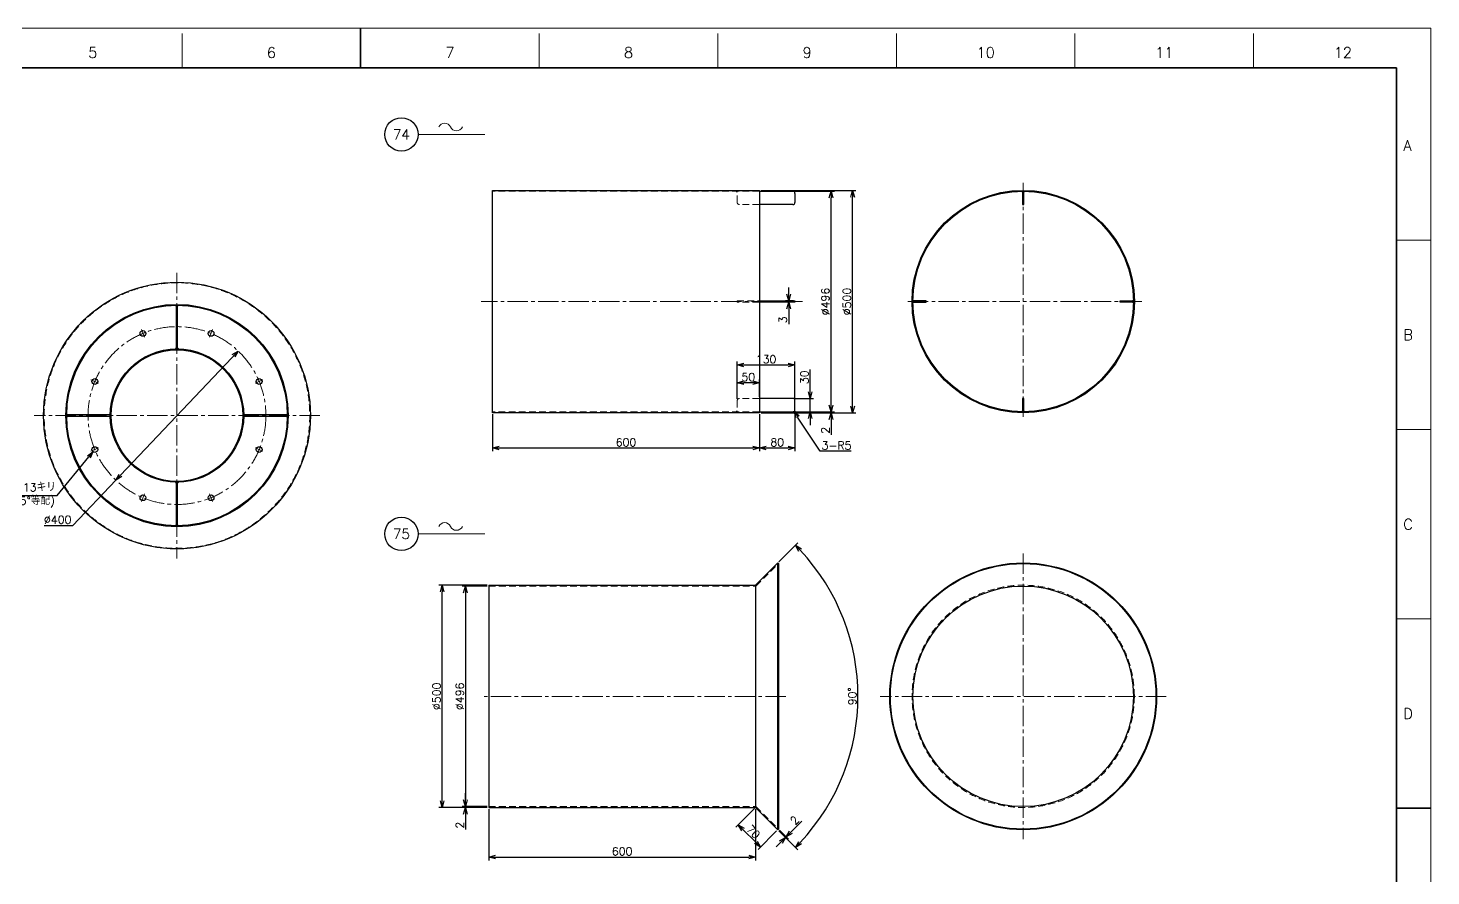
# Model space of a CAD drawing. Header units: millimetres. Extents: x 0 to 4969, y -29 to 3498.
# Drawn here: x 1814 to 4969, y 1590 to 3498 of the extents above; entities that cross this region are included whole.
import ezdxf
from ezdxf.entities.mleader import LeaderData, LeaderLine
from ezdxf.enums import TextEntityAlignment as Align
from ezdxf.math import Vec2, Vec3

# ---------------------------------------------------------------- set-up
doc = ezdxf.new("R2010")
doc.units = ezdxf.units.MM
doc.header["$LTSCALE"] = 2.4
doc.header["$PDMODE"] = 99
doc.header["$PDSIZE"] = 1
doc.linetypes.add('CENTER2', pattern=[28.575, 19.05, -3.175, 3.175, -3.175])
doc.linetypes.add('HIDDEN', pattern=[9.525, 6.35, -3.175])
for name, color, linetype, lineweight in [('04_HIDDEN', 2, 'HIDDEN', 13), ('05_CENTER', 4, 'CENTER2', 13), ('08_DIM', 3, 'Continuous', 13), ('90_FRAME', 5, 'Continuous', 35)]:
    doc.layers.add(name, color=color, linetype=linetype, lineweight=lineweight)
doc.layers.add('91_BLANK', color=5, linetype='Continuous', lineweight=0, plot=False)
doc.styles.add('KSS_TXT', font='txt.shx', dxfattribs={"bigfont": 'extfont2.shx'})
doc.styles.get("Standard").update_dxf_attribs({"font": 'txt.shx', "bigfont": 'extfont2.shx'})
doc.dimstyles.new('KSS_DIM', dxfattribs={"dimscale": 6, "dimtxt": 3, "dimasz": 2.5, "dimexe": 1.25, "dimexo": 0.625, "dimtad": 1, "dimdsep": 46, "dimtxsty": 'KSS_TXT', "dimblk": 'OPEN30', "dimcen": 0, "dimazin": 2, "dimtfac": 0.75, "dimtmove": 0, "dimatfit": 3, "dimldrblk": 'OPEN30', "dimfxl": 1.25, "dimtolj": 1, "dimarcsym": 0})
doc.dimstyles.new('KSS_DIM$3', dxfattribs={"dimscale": 6, "dimtxt": 3, "dimasz": 2.5, "dimexe": 1.25, "dimexo": 0.625, "dimtad": 1, "dimtih": 1, "dimtoh": 1, "dimdsep": 46, "dimtxsty": 'KSS_TXT', "dimblk": 'OPEN30', "dimcen": 0, "dimazin": 2, "dimtfac": 0.75, "dimtofl": 0, "dimtmove": 0, "dimatfit": 3, "dimldrblk": 'OPEN30', "dimfxl": 1.25, "dimtolj": 1, "dimarcsym": 0})
doc.dimstyles.new('KSS_DIM$4', dxfattribs={"dimscale": 6, "dimtxt": 3, "dimasz": 2.5, "dimexe": 1.25, "dimexo": 0.625, "dimtad": 1, "dimtih": 1, "dimtoh": 1, "dimdsep": 46, "dimtxsty": 'KSS_TXT', "dimblk": 'OPEN30', "dimcen": 0, "dimse1": 1, "dimazin": 2, "dimtfac": 0.75, "dimtofl": 0, "dimtmove": 0, "dimatfit": 3, "dimldrblk": 'OPEN30', "dimfxl": 1.25, "dimtolj": 1, "dimarcsym": 0})

# ---------------------------------------------------------------- blocks, each defined once
blk = doc.blocks.new('AM_BALLOON1')
at = {"transparency": 16777216}
blk.add_circle((0, 0), 5, dxfattribs=at)
blk.add_attdef('B_NUMBER', text='', height=3, dxfattribs=at).set_placement((0, 0), align=Align.MIDDLE_CENTER)
blk = doc.blocks.new('_OPEN')
at = {"color": 0, "linetype": 'ByBlock'}
for p, q in [((-1, 0.17), (0, 0)), ((0, 0), (-1, -0.17)), ((0, 0), (-1, 0))]:
    blk.add_line(p, q, dxfattribs=at)
blk = doc.blocks.new('p1ba05')
for centre, start, end in [((-2.95, 0.29), 24.2276, 155.5758), ((0, 1.62), 204.2276, 335.5758)]:
    blk.add_arc(centre, 1.62, start, end)
blk = doc.blocks.new('_Open30')
at = {"color": 0, "linetype": 'ByBlock', "lineweight": -2}
for p, q in [((-1, 0.27), (0, 0)), ((0, 0), (-1, -0.27)), ((0, 0), (-1, 0))]:
    blk.add_line(p, q, dxfattribs=at)
blk = doc.blocks.new('*D205')
at = {"layer": '08_DIM', "color": 0, "lineweight": -2, "transparency": 16777216}
for p, q in [((2286.8, 2771.1), (2021.9, 2491.7)), ((1915.1, 2378.9), (2011.6, 2480.8)), ((1850.6, 2378.9), (1915.1, 2378.9))]:
    blk.add_line(p, q, dxfattribs=at)
at = {"layer": 'Defpoints', "color": 0, "transparency": 16777216}
for p in [(2286.8, 2771.1), (2011.6, 2480.8)]:
    blk.add_point(p, dxfattribs=at)
at = {"layer": '08_DIM', "color": 0, "lineweight": -2, "transparency": 16777216, "xscale": 15, "yscale": 15, "zscale": 15}
for p, rotation in [((2286.8, 2771.1), 46.53706832632982), ((2011.6, 2480.8), 226.5370683263298)]:
    blk.add_blockref('_Open30', p, dxfattribs=dict(at, rotation=rotation))
at = {"layer": '08_DIM', "color": 0, "transparency": 16777216, "insert": (1880.9, 2391.7), "char_height": 18, "attachment_point": 5, "style": 'KSS_TXT'}
blk.add_mtext('\\A1;%%C400', dxfattribs=at)
blk = doc.blocks.new('*D208')
at = {"layer": '08_DIM', "color": 0, "lineweight": -2, "transparency": 16777216}
for p, q in [((3573.1, 2679.4), (3573.1, 2729.7)), ((3537.8, 2664.4), (3580.6, 2664.4)), ((3573.1, 2634.4), (3573.1, 2664.4)), ((3537.8, 2634.4), (3580.6, 2634.4)), ((3573.1, 2619.4), (3573.1, 2604.4))]:
    blk.add_line(p, q, dxfattribs=at)
at = {"layer": 'Defpoints', "color": 0, "transparency": 16777216}
for p in [(3534, 2664.4), (3573.1, 2664.4), (3534, 2634.4)]:
    blk.add_point(p, dxfattribs=at)
at = {"layer": '08_DIM', "color": 0, "lineweight": -2, "transparency": 16777216, "xscale": 15, "yscale": 15, "zscale": 15}
for p, rotation in [((3573.1, 2664.4), 270), ((3573.1, 2634.4), 90)]:
    blk.add_blockref('_Open30', p, dxfattribs=dict(at, rotation=rotation))
at = {"layer": '08_DIM', "color": 0, "transparency": 16777216, "insert": (3560.3, 2712.1), "char_height": 18, "attachment_point": 5, "rotation": 90, "style": 'KSS_TXT'}
blk.add_mtext('\\A1;30', dxfattribs=at)
blk = doc.blocks.new('*D209')
at = {"layer": '08_DIM', "color": 0, "lineweight": -2, "transparency": 16777216}
for p, q in [((3409, 2663.2), (3409, 2707.3)), ((3444, 2699.8), (3424, 2699.8)), ((3459, 2668.2), (3459, 2707.3))]:
    blk.add_line(p, q, dxfattribs=at)
at = {"layer": 'Defpoints', "color": 0, "transparency": 16777216}
for p in [(3409, 2699.8), (3409, 2659.4), (3459, 2664.4)]:
    blk.add_point(p, dxfattribs=at)
at = {"layer": '08_DIM', "color": 0, "lineweight": -2, "transparency": 16777216, "xscale": 15, "yscale": 15, "zscale": 15, "rotation": 180}
blk.add_blockref('_Open30', (3409, 2699.8), dxfattribs=at)
at = {"layer": '08_DIM', "color": 0, "lineweight": -2, "transparency": 16777216, "xscale": 15, "yscale": 15, "zscale": 15}
blk.add_blockref('_Open30', (3459, 2699.8), dxfattribs=at)
at = {"layer": '08_DIM', "color": 0, "transparency": 16777216, "insert": (3434, 2712.5), "char_height": 18, "attachment_point": 5, "style": 'KSS_TXT'}
blk.add_mtext('\\A1;50', dxfattribs=at)
blk = doc.blocks.new('*D210')
at = {"layer": '08_DIM', "color": 0, "lineweight": -2, "transparency": 16777216}
for p, q in [((3409, 2663.2), (3409, 2747.3)), ((3539, 2663.2), (3539, 2747.3)), ((3424, 2739.8), (3524, 2739.8))]:
    blk.add_line(p, q, dxfattribs=at)
at = {"layer": 'Defpoints', "color": 0, "transparency": 16777216}
for p in [(3539, 2739.8), (3409, 2659.4), (3539, 2659.4)]:
    blk.add_point(p, dxfattribs=at)
at = {"layer": '08_DIM', "color": 0, "lineweight": -2, "transparency": 16777216, "xscale": 15, "yscale": 15, "zscale": 15, "rotation": 180}
blk.add_blockref('_Open30', (3409, 2739.8), dxfattribs=at)
at = {"layer": '08_DIM', "color": 0, "lineweight": -2, "transparency": 16777216, "xscale": 15, "yscale": 15, "zscale": 15}
blk.add_blockref('_Open30', (3539, 2739.8), dxfattribs=at)
at = {"layer": '08_DIM', "color": 0, "transparency": 16777216, "insert": (3474, 2752.5), "char_height": 18, "attachment_point": 5, "style": 'KSS_TXT'}
blk.add_mtext('\\A1;130', dxfattribs=at)
blk = doc.blocks.new('*D211')
at = {"layer": '08_DIM', "color": 0, "lineweight": -2, "transparency": 16777216}
for p, q in [((3620, 2649.4), (3620, 2664.4)), ((3462.8, 2632.4), (3627.5, 2632.4)), ((3537.8, 2634.4), (3627.5, 2634.4)), ((3620, 2634.4), (3620, 2632.4)), ((3620, 2617.4), (3620, 2582.9))]:
    blk.add_line(p, q, dxfattribs=at)
at = {"layer": 'Defpoints', "color": 0, "transparency": 16777216}
for p in [(3459, 2632.4), (3534, 2634.4), (3620, 2632.4)]:
    blk.add_point(p, dxfattribs=at)
at = {"layer": '08_DIM', "color": 0, "lineweight": -2, "transparency": 16777216, "xscale": 15, "yscale": 15, "zscale": 15}
for p, rotation in [((3620, 2634.4), 270), ((3620, 2632.4), 90)]:
    blk.add_blockref('_Open30', p, dxfattribs=dict(at, rotation=rotation))
at = {"layer": '08_DIM', "color": 0, "transparency": 16777216, "insert": (3607.3, 2592.7), "char_height": 18, "attachment_point": 5, "rotation": 90, "style": 'KSS_TXT'}
blk.add_mtext('\\A1;2', dxfattribs=at)
blk = doc.blocks.new('*D212')
at = {"layer": '08_DIM', "color": 0, "lineweight": -2, "transparency": 16777216}
for p, q in [((3462.8, 3132.4), (3676, 3132.4)), ((3668.5, 2647.4), (3668.5, 3117.4)), ((3462.8, 2632.4), (3676, 2632.4))]:
    blk.add_line(p, q, dxfattribs=at)
at = {"layer": 'Defpoints', "color": 0, "transparency": 16777216}
for p in [(3459, 3132.4), (3668.5, 3132.4), (3459, 2632.4)]:
    blk.add_point(p, dxfattribs=at)
at = {"layer": '08_DIM', "color": 0, "lineweight": -2, "transparency": 16777216, "xscale": 15, "yscale": 15, "zscale": 15}
for p, rotation in [((3668.5, 3132.4), 90), ((3668.5, 2632.4), 270)]:
    blk.add_blockref('_Open30', p, dxfattribs=dict(at, rotation=rotation))
at = {"layer": '08_DIM', "color": 0, "transparency": 16777216, "insert": (3655.7, 2882.4), "char_height": 18, "attachment_point": 5, "rotation": 90, "style": 'KSS_TXT'}
blk.add_mtext('\\A1;\\A1;%%c500', dxfattribs=at)
blk = doc.blocks.new('*D213')
at = {"layer": '08_DIM', "color": 0, "lineweight": -2, "transparency": 16777216}
for p, q in [((3537.8, 3130.4), (3627.5, 3130.4)), ((3620, 2649.4), (3620, 3115.4)), ((3537.8, 2634.4), (3627.5, 2634.4))]:
    blk.add_line(p, q, dxfattribs=at)
at = {"layer": 'Defpoints', "color": 0, "transparency": 16777216}
for p in [(3534, 3130.4), (3620, 3130.4), (3534, 2634.4)]:
    blk.add_point(p, dxfattribs=at)
at = {"layer": '08_DIM', "color": 0, "lineweight": -2, "transparency": 16777216, "xscale": 15, "yscale": 15, "zscale": 15}
for p, rotation in [((3620, 3130.4), 90), ((3620, 2634.4), 270)]:
    blk.add_blockref('_Open30', p, dxfattribs=dict(at, rotation=rotation))
at = {"layer": '08_DIM', "color": 0, "transparency": 16777216, "insert": (3607.3, 2882.4), "char_height": 18, "attachment_point": 5, "rotation": 90, "style": 'KSS_TXT'}
blk.add_mtext('\\A1;\\A1;%%c496', dxfattribs=at)
blk = doc.blocks.new('*D214')
at = {"layer": '08_DIM', "color": 0, "lineweight": -2, "transparency": 16777216}
for p, q in [((2859, 2628.7), (2859, 2545.5)), ((3459, 2628.7), (3459, 2545.5)), ((2874, 2553), (3444, 2553))]:
    blk.add_line(p, q, dxfattribs=at)
at = {"layer": 'Defpoints', "color": 0, "transparency": 16777216}
for p in [(2859, 2632.4), (3459, 2632.4), (3459, 2553)]:
    blk.add_point(p, dxfattribs=at)
at = {"layer": '08_DIM', "color": 0, "lineweight": -2, "transparency": 16777216, "xscale": 15, "yscale": 15, "zscale": 15, "rotation": 180}
blk.add_blockref('_Open30', (2859, 2553), dxfattribs=at)
at = {"layer": '08_DIM', "color": 0, "lineweight": -2, "transparency": 16777216, "xscale": 15, "yscale": 15, "zscale": 15}
blk.add_blockref('_Open30', (3459, 2553), dxfattribs=at)
at = {"layer": '08_DIM', "color": 0, "transparency": 16777216, "insert": (3159, 2565.7), "char_height": 18, "attachment_point": 5, "style": 'KSS_TXT'}
blk.add_mtext('\\A1;600', dxfattribs=at)
blk = doc.blocks.new('*D215')
at = {"layer": '08_DIM', "color": 0, "lineweight": -2, "transparency": 16777216}
for p, q in [((3459, 2628.7), (3459, 2545.5)), ((3539, 2635.7), (3539, 2545.5)), ((3474, 2553), (3524, 2553))]:
    blk.add_line(p, q, dxfattribs=at)
at = {"layer": 'Defpoints', "color": 0, "transparency": 16777216}
for p in [(3459, 2632.4), (3539, 2639.4), (3539, 2553)]:
    blk.add_point(p, dxfattribs=at)
at = {"layer": '08_DIM', "color": 0, "lineweight": -2, "transparency": 16777216, "xscale": 15, "yscale": 15, "zscale": 15, "rotation": 180}
blk.add_blockref('_Open30', (3459, 2553), dxfattribs=at)
at = {"layer": '08_DIM', "color": 0, "lineweight": -2, "transparency": 16777216, "xscale": 15, "yscale": 15, "zscale": 15}
blk.add_blockref('_Open30', (3539, 2553), dxfattribs=at)
at = {"layer": '08_DIM', "color": 0, "transparency": 16777216, "insert": (3499, 2565.7), "char_height": 18, "attachment_point": 5, "style": 'KSS_TXT'}
blk.add_mtext('\\A1;80', dxfattribs=at)
blk = doc.blocks.new('*D216')
at = {"layer": '08_DIM', "color": 0, "lineweight": -2, "transparency": 16777216}
for p, q in [((3524.8, 2898.9), (3524.8, 2913.9)), ((3535.3, 2883.9), (3517.3, 2883.9)), ((3535.3, 2880.9), (3517.3, 2880.9)), ((3524.8, 2883.9), (3524.8, 2880.9)), ((3524.8, 2865.9), (3524.8, 2831.4))]:
    blk.add_line(p, q, dxfattribs=at)
at = {"layer": 'Defpoints', "color": 0, "transparency": 16777216}
for p in [(3524.8, 2880.9), (3539, 2883.9), (3539, 2880.9)]:
    blk.add_point(p, dxfattribs=at)
at = {"layer": '08_DIM', "color": 0, "lineweight": -2, "transparency": 16777216, "xscale": 15, "yscale": 15, "zscale": 15}
for p, rotation in [((3524.8, 2883.9), 270), ((3524.8, 2880.9), 90)]:
    blk.add_blockref('_Open30', p, dxfattribs=dict(at, rotation=rotation))
at = {"layer": '08_DIM', "color": 0, "transparency": 16777216, "insert": (3512, 2841.2), "char_height": 18, "attachment_point": 5, "rotation": 90, "style": 'KSS_TXT'}
blk.add_mtext('\\A1;3', dxfattribs=at)
blk = doc.blocks.new('*D217')
at = {"layer": '08_DIM', "color": 0, "lineweight": -2, "transparency": 16777216}
for p, q in [((2850.3, 1740.7), (2850.3, 1625.4)), ((3450.3, 1740.7), (3450.3, 1625.4)), ((2865.3, 1632.9), (3435.3, 1632.9))]:
    blk.add_line(p, q, dxfattribs=at)
at = {"layer": 'Defpoints', "color": 0, "transparency": 16777216}
for p in [(2850.3, 1744.4), (3450.3, 1744.4), (3450.3, 1632.9)]:
    blk.add_point(p, dxfattribs=at)
at = {"layer": '08_DIM', "color": 0, "lineweight": -2, "transparency": 16777216, "xscale": 15, "yscale": 15, "zscale": 15, "rotation": 180}
blk.add_blockref('_Open30', (2850.3, 1632.9), dxfattribs=at)
at = {"layer": '08_DIM', "color": 0, "lineweight": -2, "transparency": 16777216, "xscale": 15, "yscale": 15, "zscale": 15}
blk.add_blockref('_Open30', (3450.3, 1632.9), dxfattribs=at)
at = {"layer": '08_DIM', "color": 0, "transparency": 16777216, "insert": (3150.3, 1645.7), "char_height": 18, "attachment_point": 5, "style": 'KSS_TXT'}
blk.add_mtext('\\A1;600', dxfattribs=at)
blk = doc.blocks.new('*D218')
at = {"layer": '08_DIM', "color": 0, "lineweight": -2, "transparency": 16777216}
for p, q in [((2846.6, 2242.4), (2790.4, 2242.4)), ((2797.9, 2227.4), (2797.9, 1761.4)), ((2846.6, 1746.4), (2790.4, 1746.4))]:
    blk.add_line(p, q, dxfattribs=at)
at = {"layer": 'Defpoints', "color": 0, "transparency": 16777216}
for p in [(2850.3, 2242.4), (2797.9, 1746.4), (2850.3, 1746.4)]:
    blk.add_point(p, dxfattribs=at)
at = {"layer": '08_DIM', "color": 0, "lineweight": -2, "transparency": 16777216, "xscale": 15, "yscale": 15, "zscale": 15}
for p, rotation in [((2797.9, 2242.4), 90), ((2797.9, 1746.4), 270)]:
    blk.add_blockref('_Open30', p, dxfattribs=dict(at, rotation=rotation))
at = {"layer": '08_DIM', "color": 0, "transparency": 16777216, "insert": (2785.2, 1994.4), "char_height": 18, "attachment_point": 5, "rotation": 90, "style": 'KSS_TXT'}
blk.add_mtext('\\A1;\\A1;%%c496', dxfattribs=at)
blk = doc.blocks.new('*D219')
at = {"layer": '08_DIM', "color": 0, "lineweight": -2, "transparency": 16777216}
for p, q in [((2846.6, 2244.4), (2738.1, 2244.4)), ((2745.6, 1759.4), (2745.6, 2229.4)), ((2846.6, 1744.4), (2738.1, 1744.4))]:
    blk.add_line(p, q, dxfattribs=at)
at = {"layer": 'Defpoints', "color": 0, "transparency": 16777216}
for p in [(2745.6, 2244.4), (2850.3, 2244.4), (2850.3, 1744.4)]:
    blk.add_point(p, dxfattribs=at)
at = {"layer": '08_DIM', "color": 0, "lineweight": -2, "transparency": 16777216, "xscale": 15, "yscale": 15, "zscale": 15}
for p, rotation in [((2745.6, 2244.4), 90), ((2745.6, 1744.4), 270)]:
    blk.add_blockref('_Open30', p, dxfattribs=dict(at, rotation=rotation))
at = {"layer": '08_DIM', "color": 0, "transparency": 16777216, "insert": (2732.9, 1994.4), "char_height": 18, "attachment_point": 5, "rotation": 90, "style": 'KSS_TXT'}
blk.add_mtext('\\A1;\\A1;%%c500', dxfattribs=at)
blk = doc.blocks.new('*D220')
at = {"layer": '08_DIM', "color": 0, "lineweight": -2, "transparency": 16777216}
for p, q in [((2797.9, 1761.4), (2797.9, 1776.4)), ((2846.6, 1746.4), (2790.4, 1746.4)), ((2846.6, 1744.4), (2790.4, 1744.4)), ((2797.9, 1746.4), (2797.9, 1744.4)), ((2797.9, 1729.4), (2797.9, 1694.9))]:
    blk.add_line(p, q, dxfattribs=at)
at = {"layer": 'Defpoints', "color": 0, "transparency": 16777216}
for p in [(2797.9, 1744.4), (2850.3, 1746.4), (2850.3, 1744.4)]:
    blk.add_point(p, dxfattribs=at)
at = {"layer": '08_DIM', "color": 0, "lineweight": -2, "transparency": 16777216, "xscale": 15, "yscale": 15, "zscale": 15}
for p, rotation in [((2797.9, 1746.4), 270), ((2797.9, 1744.4), 90)]:
    blk.add_blockref('_Open30', p, dxfattribs=dict(at, rotation=rotation))
at = {"layer": '08_DIM', "color": 0, "transparency": 16777216, "insert": (2785.2, 1704.7), "char_height": 18, "attachment_point": 5, "rotation": 90, "style": 'KSS_TXT'}
blk.add_mtext('\\A1;2', dxfattribs=at)
blk = doc.blocks.new('*D221')
at = {"layer": '08_DIM', "color": 0, "lineweight": -2, "transparency": 16777216}
for p, q in [((3503, 2297.1), (3545.3, 2339.4)), ((3503, 1691.8), (3545.3, 1649.4))]:
    blk.add_line(p, q, dxfattribs=at)
blk.add_arc((3200.3, 1994.4), 480.4, 316.789, 43.211, dxfattribs=at)
at = {"layer": 'Defpoints', "color": 0, "transparency": 16777216}
for p in [(3500.3, 2294.4), (3450.3, 2244.4), (3664.3, 1870.1), (3450.3, 1744.4), (3500.3, 1694.4)]:
    blk.add_point(p, dxfattribs=at)
at = {"layer": '08_DIM', "color": 0, "lineweight": -2, "transparency": 16777216, "xscale": 15, "yscale": 15, "zscale": 15}
for p, rotation in [((3540, 2334.1), 134.105477858658), ((3540, 1654.7), 225.894522141342)]:
    blk.add_blockref('_Open30', p, dxfattribs=dict(at, rotation=rotation))
at = {"layer": '08_DIM', "color": 0, "transparency": 16777216, "insert": (3668, 1994.4), "char_height": 18, "attachment_point": 5, "rotation": 90, "style": 'KSS_TXT'}
blk.add_mtext('\\A1;90%%d', dxfattribs=at)
blk = doc.blocks.new('*D222')
at = {"layer": '08_DIM', "color": 0, "lineweight": -2, "transparency": 16777216}
for p, q in [((3447.7, 1741.8), (3406, 1700.1)), ((3422, 1694.8), (3450.7, 1666.1)), ((3497.7, 1691.8), (3456, 1650.1))]:
    blk.add_line(p, q, dxfattribs=at)
at = {"layer": 'Defpoints', "color": 0, "transparency": 16777216}
for p in [(3450.3, 1744.4), (3500.3, 1694.4), (3461.4, 1655.5)]:
    blk.add_point(p, dxfattribs=at)
at = {"layer": '08_DIM', "color": 0, "lineweight": -2, "transparency": 16777216, "xscale": 15, "yscale": 15, "zscale": 15}
for p, rotation in [((3411.4, 1705.5), 134.9999999999584), ((3461.4, 1655.5), 314.9999999999585)]:
    blk.add_blockref('_Open30', p, dxfattribs=dict(at, rotation=rotation))
at = {"layer": '08_DIM', "color": 0, "transparency": 16777216, "insert": (3445.4, 1689.5), "char_height": 18, "attachment_point": 5, "rotation": 315, "style": 'KSS_TXT'}
blk.add_mtext('\\A1;70', dxfattribs=at)
blk = doc.blocks.new('*D223')
at = {"layer": '08_DIM', "color": 0, "lineweight": -2, "transparency": 16777216}
for p, q in [((3529.7, 1689.1), (3554.1, 1713.5)), ((3503, 1691.8), (3522.9, 1671.8)), ((3504.4, 1693.2), (3524.4, 1673.2)), ((3517.6, 1677.1), (3519.1, 1678.5)), ((3507, 1666.5), (3496.4, 1655.8))]:
    blk.add_line(p, q, dxfattribs=at)
at = {"layer": 'Defpoints', "color": 0, "transparency": 16777216}
for p in [(3500.3, 1694.4), (3501.7, 1695.8), (3519.1, 1678.5)]:
    blk.add_point(p, dxfattribs=at)
at = {"layer": '08_DIM', "color": 0, "lineweight": -2, "transparency": 16777216, "xscale": 15, "yscale": 15, "zscale": 15}
for p, rotation in [((3517.6, 1677.1), 45.0000000000783), ((3519.1, 1678.5), 225.0000000000783)]:
    blk.add_blockref('_Open30', p, dxfattribs=dict(at, rotation=rotation))
at = {"layer": '08_DIM', "color": 0, "transparency": 16777216, "insert": (3538.2, 1715.6), "char_height": 18, "attachment_point": 5, "rotation": 45, "style": 'KSS_TXT'}
blk.add_mtext('\\A1;2', dxfattribs=at)
blk = doc.blocks.new('*D224')
at = {"layer": '08_DIM', "color": 0, "lineweight": -2, "transparency": 16777216}
for p, q in [((1879.7, 2446.5), (1950.7, 2532.8)), ((1768.1, 2446.5), (1879.7, 2446.5))]:
    blk.add_line(p, q, dxfattribs=at)
at = {"layer": 'Defpoints', "color": 0, "transparency": 16777216}
for p in [(1960.3, 2544.4), (1968.5, 2554.4)]:
    blk.add_point(p, dxfattribs=at)
at = {"layer": '08_DIM', "color": 0, "lineweight": -2, "transparency": 16777216, "xscale": 15, "yscale": 15, "zscale": 15, "rotation": 50.52715556122039}
blk.add_blockref('_Open30', (1960.3, 2544.4), dxfattribs=at)
at = {"layer": '08_DIM', "color": 0, "transparency": 16777216, "insert": (1822, 2446.5), "char_height": 18, "attachment_point": 5, "style": 'KSS_TXT'}
blk.add_mtext('\\A1;8-13キリ\\P(45°等配)', dxfattribs=at)
blk = doc.blocks.new('*D225')
at = {"layer": '08_DIM', "color": 0, "lineweight": -2, "transparency": 16777216}
for p, q in [((3595.7, 2545.8), (3545, 2622.7)), ((3665.4, 2545.8), (3595.7, 2545.8))]:
    blk.add_line(p, q, dxfattribs=at)
at = {"layer": 'Defpoints', "color": 0, "transparency": 16777216}
for p in [(3534, 2639.4), (3536.8, 2635.3)]:
    blk.add_point(p, dxfattribs=at)
at = {"layer": '08_DIM', "color": 0, "lineweight": -2, "transparency": 16777216, "xscale": 15, "yscale": 15, "zscale": 15, "rotation": 123.3877353628303}
blk.add_blockref('_Open30', (3536.8, 2635.3), dxfattribs=at)
at = {"layer": '08_DIM', "color": 0, "transparency": 16777216, "insert": (3632.4, 2558.6), "char_height": 18, "attachment_point": 5, "style": 'KSS_TXT'}
blk.add_mtext('\\A1;3-R5', dxfattribs=at)

msp = doc.modelspace()

# ---------------------------------------------------------------- linework, layer by layer
at = {"color": 0}
for p, q in [((3459.003, 3130.428), (3534.003, 3130.428)), ((3539.003, 3125.428), (3539.003, 3105.428)), ((3534.003, 3100.428), (3459.003, 3100.428)), ((3534.003, 2664.428), (3459.003, 2664.428)), ((3539.003, 2639.428), (3539.003, 2659.428)), ((3459.003, 2634.428), (3534.003, 2634.428)), ((3450.303, 2244.404), (3500.303, 2294.404)), ((3500.303, 2294.404), (3501.717, 2292.989)), ((3500.303, 1694.404), (3500.303, 2294.404)), ((3501.717, 2292.989), (3501.717, 1695.818)), ((2850.303, 2244.404), (3450.303, 2244.404)), ((2850.303, 2244.404), (2850.303, 1744.404)), ((3450.303, 2244.404), (3450.303, 1744.404)), ((2850.303, 1744.404), (3450.303, 1744.404)), ((3450.303, 1744.404), (3500.303, 1694.404)), ((3500.303, 1694.404), (3501.717, 1695.818))]:
    msp.add_line(p, q, dxfattribs=at)
for points in [[(3459.003, 3132.428), (3459.003, 2632.428), (2859.003, 2632.428), (2859.003, 3132.428)], [(4050.742, 3130.423), (4050.742, 3100.428), (4053.742, 3100.428), (4053.742, 3130.423)], [(2147.691, 2873.936), (2147.691, 2775.941), (2150.691, 2775.941), (2150.691, 2873.936)], [(3804.246, 2880.928), (3834.242, 2880.928), (3834.242, 2883.928), (3804.246, 2883.928)], [(4300.237, 2880.928), (4270.242, 2880.928), (4270.242, 2883.928), (4300.237, 2883.928)], [(4053.742, 2634.432), (4053.742, 2664.428), (4050.742, 2664.428), (4050.742, 2634.432)], [(1901.196, 2624.441), (1999.191, 2624.441), (1999.191, 2627.441), (1901.196, 2627.441)], [(2397.187, 2627.441), (2299.191, 2627.441), (2299.191, 2624.441), (2397.187, 2624.441)], [(2150.691, 2377.945), (2150.691, 2475.941), (2147.691, 2475.941), (2147.691, 2377.945)]]:
    msp.add_lwpolyline(points, close=True, dxfattribs=at)
for points in [[(3539.003, 2883.928), (3539.003, 2880.928), (3459.003, 2880.928)], [(3459.003, 2883.928), (3539.003, 2883.928)]]:
    msp.add_lwpolyline(points, dxfattribs=at)
for centre, radius in [((4052.242, 2882.428), 250), ((4052.242, 2882.428), 248), ((2149.191, 2625.941), 300), ((2149.191, 2625.941), 250), ((2149.191, 2625.941), 248), ((2072.655, 2810.717), 6.5), ((2225.728, 2810.717), 6.5), ((2149.191, 2625.941), 150), ((2149.191, 2625.941), 148), ((1964.416, 2702.478), 6.5), ((2333.967, 2702.478), 6.5), ((1964.416, 2549.404), 6.5), ((2333.967, 2549.404), 6.5), ((2072.655, 2441.165), 6.5), ((2225.728, 2441.165), 6.5), ((4052.242, 1994.404), 300), ((4052.242, 1994.404), 298.586), ((4052.242, 1994.404), 248)]:
    msp.add_circle(centre, radius, dxfattribs=at)
for centre, start, end in [((3534.003, 3125.428), 0, 90), ((3534.003, 3105.428), 270, 0), ((3534.003, 2659.428), 0, 90), ((3534.003, 2639.428), 270, 0)]:
    msp.add_arc(centre, 5, start, end, dxfattribs=at)
at = {"layer": '04_HIDDEN'}
for p, q in [((3459.003, 3130.428), (2859.003, 3130.428)), ((3409.003, 3105.428), (3409.003, 3130.428)), ((3459.003, 3100.428), (3414.003, 3100.428)), ((3409.003, 2659.428), (3409.003, 2634.428)), ((3459.003, 2664.428), (3414.003, 2664.428)), ((3459.003, 2634.428), (2859.003, 2634.428)), ((3451.717, 2242.989), (3501.717, 2292.989)), ((2850.303, 2242.404), (3450.303, 2242.404)), ((3450.303, 2244.404), (3451.717, 2242.989)), ((3450.303, 2244.404), (3450.303, 2242.404)), ((2850.303, 1746.404), (3450.303, 1746.404)), ((3450.303, 1744.404), (3450.303, 1746.404)), ((3450.303, 1744.404), (3451.717, 1745.818)), ((3451.717, 1745.818), (3501.717, 1695.818))]:
    msp.add_line(p, q, dxfattribs=at)
msp.add_lwpolyline([(3459.003, 2880.928), (3409.003, 2880.928), (3409.003, 2883.928), (3459.003, 2883.928)], dxfattribs=at)
for centre, radius in [((2149.191, 2625.941), 298.586), ((4052.242, 1994.404), 250)]:
    msp.add_circle(centre, radius, dxfattribs=at)
for centre, radius, start, end in [((3414.003, 3105.428), 5, 180, 270), ((3414.003, 2659.428), 5, 90, 180), ((3450.303, 2244.404), 2, 270, 315), ((3450.303, 1744.404), 2, 45, 90)]:
    msp.add_arc(centre, radius, start, end, dxfattribs=at)
at = {"layer": '05_CENTER'}
for p, q in [((4052.242, 3149.034), (4052.242, 2615.822)), ((2149.191, 2947.314), (2149.191, 2304.567)), ((3555.597, 2882.428), (2833.003, 2882.428)), ((4318.847, 2882.428), (3785.636, 2882.428)), ((2069.08, 2819.347), (2076.229, 2802.087)), ((2229.303, 2819.347), (2222.153, 2802.087)), ((1955.786, 2706.052), (1973.046, 2698.903)), ((2342.597, 2706.052), (2325.337, 2698.903)), ((2470.565, 2625.941), (1827.818, 2625.941)), ((1955.786, 2545.829), (1973.046, 2552.979)), ((2342.597, 2545.829), (2325.337, 2552.979)), ((2069.08, 2432.535), (2076.229, 2449.795)), ((2229.303, 2432.535), (2222.153, 2449.795)), ((4052.242, 2315.777), (4052.242, 1673.03)), ((3518.154, 1994.404), (2834.024, 1994.404)), ((4373.615, 1994.404), (3730.868, 1994.404))]:
    msp.add_line(p, q, dxfattribs=at)
msp.add_circle((2149.191, 2625.941), 200, dxfattribs=at)
at = {"layer": '08_DIM'}
for p, q in [((2691.376, 3258.263), (2841.176, 3258.263)), ((2691.376, 2359.682), (2841.176, 2359.682))]:
    msp.add_line(p, q, dxfattribs=at)
for points in [[(3409.003, 3130.428), (3409.003, 3128.428), (3407.003, 3130.428), (3407.003, 3130.428)], [(4050.742, 3130.423), (4050.742, 3128.423), (4048.742, 3130.403), (4048.742, 3130.403)], [(4053.742, 3130.423), (4053.742, 3128.423), (4055.742, 3130.403), (4055.742, 3130.403)], [(2147.691, 2873.936), (2147.691, 2871.936), (2145.691, 2873.916), (2145.691, 2873.916)], [(2150.691, 2873.936), (2150.691, 2871.936), (2152.691, 2873.916), (2152.691, 2873.916)], [(3804.246, 2883.928), (3806.246, 2883.928), (3804.266, 2885.928), (3804.266, 2885.928)], [(3804.246, 2880.928), (3806.246, 2880.928), (3804.266, 2878.928), (3804.266, 2878.928)], [(4300.237, 2883.928), (4298.237, 2883.928), (4300.217, 2885.928), (4300.217, 2885.928)], [(4300.237, 2880.928), (4298.237, 2880.928), (4300.217, 2878.928), (4300.217, 2878.928)], [(2147.691, 2775.941), (2147.691, 2777.941), (2145.691, 2775.9), (2145.691, 2775.9)], [(2150.691, 2775.941), (2150.691, 2777.941), (2152.691, 2775.9), (2152.691, 2775.9)], [(1901.196, 2627.441), (1903.196, 2627.441), (1901.216, 2629.441), (1901.216, 2629.441)], [(1901.196, 2624.441), (1903.196, 2624.441), (1901.216, 2622.441), (1901.216, 2622.441)], [(1999.191, 2627.441), (1997.191, 2627.441), (1999.232, 2629.441), (1999.232, 2629.441)], [(1999.191, 2624.441), (1997.191, 2624.441), (1999.232, 2622.441), (1999.232, 2622.441)], [(2299.191, 2627.441), (2301.191, 2627.441), (2299.151, 2629.441), (2299.151, 2629.441)], [(2299.191, 2624.441), (2301.191, 2624.441), (2299.151, 2622.441), (2299.151, 2622.441)], [(2397.187, 2627.441), (2395.187, 2627.441), (2397.167, 2629.441), (2397.167, 2629.441)], [(2397.187, 2624.441), (2395.187, 2624.441), (2397.167, 2622.441), (2397.167, 2622.441)], [(3409.003, 2634.428), (3409.003, 2636.428), (3407.003, 2634.428), (3407.003, 2634.428)], [(4050.742, 2634.432), (4050.742, 2636.432), (4048.742, 2634.452), (4048.742, 2634.452)], [(4053.742, 2634.432), (4053.742, 2636.432), (4055.742, 2634.452), (4055.742, 2634.452)], [(2147.691, 2475.941), (2147.691, 2473.941), (2145.691, 2475.982), (2145.691, 2475.982)], [(2150.691, 2475.941), (2150.691, 2473.941), (2152.691, 2475.982), (2152.691, 2475.982)], [(2147.691, 2377.945), (2147.691, 2379.945), (2145.691, 2377.966), (2145.691, 2377.966)], [(2150.691, 2377.945), (2150.691, 2379.945), (2152.691, 2377.966), (2152.691, 2377.966)]]:
    msp.add_lwpolyline(points, close=True, dxfattribs=at)
at = {"layer": '90_FRAME', "color": 4, "lineweight": 13}
for p, q in [((2160.654, 3407.747), (2160.654, 3485.519)), ((2963.855, 3407.747), (2963.855, 3485.519)), ((3365.455, 3407.747), (3365.455, 3485.519)), ((3767.056, 3407.747), (3767.056, 3485.519)), ((4168.656, 3407.747), (4168.656, 3485.519)), ((4570.257, 3407.747), (4570.257, 3485.519)), ((4969.205, 3020.535), (4891.434, 3020.535)), ((4969.205, 2594.552), (4891.434, 2594.552)), ((4969.205, 2168.569), (4891.434, 2168.569))]:
    msp.add_line(p, q, dxfattribs=at)
at = {"layer": '90_FRAME'}
for p, q in [((2562.255, 3497.519), (2562.255, 3407.747)), ((4969.205, 1742.586), (4891.434, 1742.586))]:
    msp.add_line(p, q, dxfattribs=at)
msp.add_lwpolyline([(233.075, 77.424), (4891.434, 77.424), (4891.434, 3407.747), (233.075, 3407.747)], close=True, dxfattribs=at)
at = {"layer": '91_BLANK'}
msp.add_lwpolyline([(0, 0), (4969.205, 0), (4969.205, 3497.519), (0, 3497.519)], close=True, dxfattribs=at)

# ---------------------------------------------------------------- block references
at = {"layer": '08_DIM', "xscale": 9, "yscale": 9, "zscale": 9}
for p in [(2777.658, 3266.469), (2777.658, 2367.888)]:
    msp.add_blockref('p1ba05', p, dxfattribs=at)

# ---------------------------------------------------------------- texts
at = {"layer": '90_FRAME', "color": 0, "lineweight": 13, "style": 'KSS_TXT'}
for s, p in [('5', (1959.854, 3423.237)), ('6', (2361.454, 3423.237)), ('7', (2763.055, 3423.237)), ('8', (3164.655, 3423.237)), ('9', (3566.256, 3423.237)), ('10', (3967.856, 3423.237)), ('11', (4369.456, 3423.237)), ('12', (4771.057, 3423.237))]:
    msp.add_text(s, height=24, dxfattribs=at).set_placement(p, align=Align.BOTTOM_CENTER)
for s, p in [('A', (4906.894, 3233.527)), ('B', (4906.894, 2807.544)), ('C', (4906.894, 2381.561)), ('D', (4906.894, 1955.577))]:
    msp.add_text(s, height=24, dxfattribs=at).set_placement(p, align=Align.MIDDLE_LEFT)

# ---------------------------------------------------------------- dimensions: what is measured, and where the dimension line sits
at = {"layer": '08_DIM'}
for base, p1, p2, angle, text, picture, middle in [((3668.508, 3132.428), (3459.003, 2632.428), (3459.003, 3132.428), 90, '\\A1;%%c<>', '*D212', (3655.746, 2882.428)), ((3620.037, 3130.428), (3534.003, 2634.428), (3534.003, 3130.428), 90, '\\A1;%%c<>', '*D213', (3607.287, 2882.428)), ((2745.643, 2244.404), (2850.303, 1744.404), (2850.303, 2244.404), 90, '\\A1;%%c<>', '*D219', (2732.881, 1994.404)), ((2797.947, 1746.404), (2850.303, 2242.404), (2850.303, 1746.404), 90, '\\A1;%%c<>', '*D218', (2785.197, 1994.404)), ((3461.35, 1655.451), (3450.303, 1744.404), (3500.303, 1694.404), 315, '70', '*D222', (3445.366, 1689.466))]:
    dim = msp.add_linear_dim(base=base, p1=p1, p2=p2, angle=angle, text=text, dimstyle='KSS_DIM', dxfattribs=at)
    dim.commit()
    dim.dimension.update_dxf_attribs({"geometry": picture, "text_midpoint": middle})
for base, p1, p2, angle, picture, middle in [((3524.757, 2880.928), (3539.003, 2883.928), (3539.003, 2880.928), 90, '*D216', (3512.007, 2841.178)), ((3573.068, 2664.428), (3534.003, 2634.428), (3534.003, 2664.428), 90, '*D208', (3560.318, 2712.053)), ((3620.037, 2632.428), (3534.003, 2634.428), (3459.003, 2632.428), 90, '*D211', (3607.287, 2592.678)), ((2797.947, 1744.404), (2850.303, 1746.404), (2850.303, 1744.404), 90, '*D220', (2785.197, 1704.654)), ((3519.061, 1678.474), (3500.303, 1694.404), (3501.717, 1695.818), 45, '*D223', (3538.153, 1715.598))]:
    dim = msp.add_linear_dim(base=base, p1=p1, p2=p2, angle=angle, dimstyle='KSS_DIM', dxfattribs=at)
    dim.commit()
    dim.dimension.update_dxf_attribs({"geometry": picture, "text_midpoint": middle})
dim = msp.add_diameter_dim_2p(p1=(2286.769, 2771.105), p2=(2011.614, 2480.777), dimstyle='KSS_DIM$3', override={"dimpost": '%%C<>', "dimtix": 1, "dimatfit": 2}, dxfattribs=at)
dim.commit()
dim.dimension.update_dxf_attribs({"geometry": '*D205', "text_midpoint": (1880.939, 2378.902), "dimtype": 163})
for base, p1, p2, picture, middle in [((3539.003, 2739.787), (3409.003, 2659.428), (3539.003, 2659.428), '*D210', (3474.003, 2752.537)), ((3409.003, 2699.776), (3459.003, 2664.428), (3409.003, 2659.428), '*D209', (3434.003, 2712.538)), ((3459.003, 2552.972), (2859.003, 2632.428), (3459.003, 2632.428), '*D214', (3159.003, 2565.722)), ((3539.003, 2552.972), (3459.003, 2632.428), (3539.003, 2639.428), '*D215', (3499.003, 2565.722)), ((3450.303, 1632.915), (2850.303, 1744.404), (3450.303, 1744.404), '*D217', (3150.303, 1645.665))]:
    dim = msp.add_linear_dim(base=base, p1=p1, p2=p2, dimstyle='KSS_DIM', dxfattribs=at)
    dim.commit()
    dim.dimension.update_dxf_attribs({"geometry": picture, "text_midpoint": middle})
dim = msp.add_radius_dim(center=(3534.003, 2639.428), mpoint=(3536.755, 2635.253), text='3-<>', dimstyle='KSS_DIM$4', override={"dimpost": 'R<>'}, dxfattribs=at)
dim.commit()
dim.dimension.update_dxf_attribs({"geometry": '*D225', "text_midpoint": (3632.447, 2545.821), "dimtype": 164})
dim = msp.add_diameter_dim_2p(p1=(1968.548, 2554.422), p2=(1960.283, 2544.387), text='8-<>', dimstyle='KSS_DIM$3', override={"dimpost": '<>キリ\\X(45°等配)'}, dxfattribs=at)
dim.commit()
dim.dimension.update_dxf_attribs({"geometry": '*D224', "text_midpoint": (1822.023, 2446.519), "dimtype": 163})
dim = msp.add_angular_dim_2l(base=(3664.342, 1870.065), line1=((3450.303, 1744.404), (3500.303, 1694.404)), line2=((3450.303, 2244.404), (3500.303, 2294.404)), dimstyle='KSS_DIM', dxfattribs=at)
dim.commit()
dim.dimension.update_dxf_attribs({"geometry": '*D221', "text_midpoint": (3667.961, 1994.404)})

# ---------------------------------------------------------------- leaders
ml = msp.add_multileader_block('Standard', dxfattribs=at)
ml.set_content('AM_BALLOON1', color=256, scale=7.5)
ml.set_attribute('B_NUMBER', '74', width=0)
ml.set_leader_properties(color=256, linetype='ByLayer', lineweight=-1)
ml.set_arrow_properties(name='OPEN')
ml.build(insert=Vec2(0, 0))
ml.multileader.update_dxf_attribs({"leader_type": 0, "has_dogleg": 0, "text_right_attachment_type": 6, "dogleg_length": 0, "arrow_head_size": 15, "scale": 2.5, "block_connection_type": 1})
ctx = ml.context
ctx.base_point, ctx.scale, ctx.char_height, ctx.arrow_head_size, ctx.landing_gap_size, ctx.plane_origin = Vec3(2653.823, 3258.312), 2.5, 30, 15, 15, Vec3(2653.823, 3258.312)
ctx.right_attachment, ctx.attachment_type = 6, 1
ctx.block.insert = Vec3(2653.823, 3258.312)
ml = msp.add_multileader_block('Standard', dxfattribs=at)
ml.set_content('AM_BALLOON1', color=256, scale=7.5)
ml.set_attribute('B_NUMBER', '75', width=0)
ml.set_leader_properties(color=256, linetype='ByLayer', lineweight=-1)
ml.set_arrow_properties(name='OPEN')
ml.build(insert=Vec2(0, 0))
ml.multileader.update_dxf_attribs({"leader_type": 0, "has_dogleg": 0, "text_right_attachment_type": 6, "dogleg_length": 0, "arrow_head_size": 15, "scale": 2.5, "block_connection_type": 1})
ctx = ml.context
ctx.base_point, ctx.scale, ctx.char_height, ctx.arrow_head_size, ctx.landing_gap_size, ctx.plane_origin = Vec3(2653.823, 2359.731), 2.5, 30, 15, 15, Vec3(2653.823, 2359.731)
ctx.right_attachment, ctx.attachment_type = 6, 1
ctx.block.insert = Vec3(2653.823, 2359.731)

doc.saveas('drawing.dxf')
